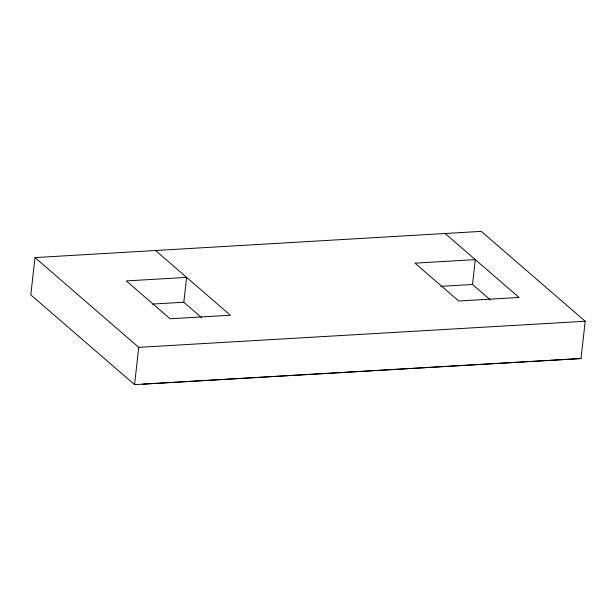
<?xml version="1.0" encoding="UTF-8"?>
<svg xmlns="http://www.w3.org/2000/svg" width="616" height="616" viewBox="0 0 616 616"><rect width="100%" height="100%" fill="white"/><g stroke="black" fill="none" stroke-linecap="round" stroke-linejoin="round"><path stroke-width="0.92" d="M34.981 257.588L30.8 294.864L134.565 384.63L581.019 358.543L585.2 321.259L481.281 231.37L34.981 257.588L138.746 347.347L585.2 321.259M134.565 384.63L138.746 347.347M201.763 317.748L183.83 302.24L186.617 277.385L126.311 280.927L170.07 318.772L230.376 315.23L155.548 250.504M490.436 299.984L472.503 284.476L475.29 259.621L414.992 263.163L458.743 301.016L519.049 297.466L445.099 233.495M440.917 286.332L472.503 284.476M152.244 304.096L183.83 302.24M581.019 358.543L142.781 384.145"/></g></svg>
